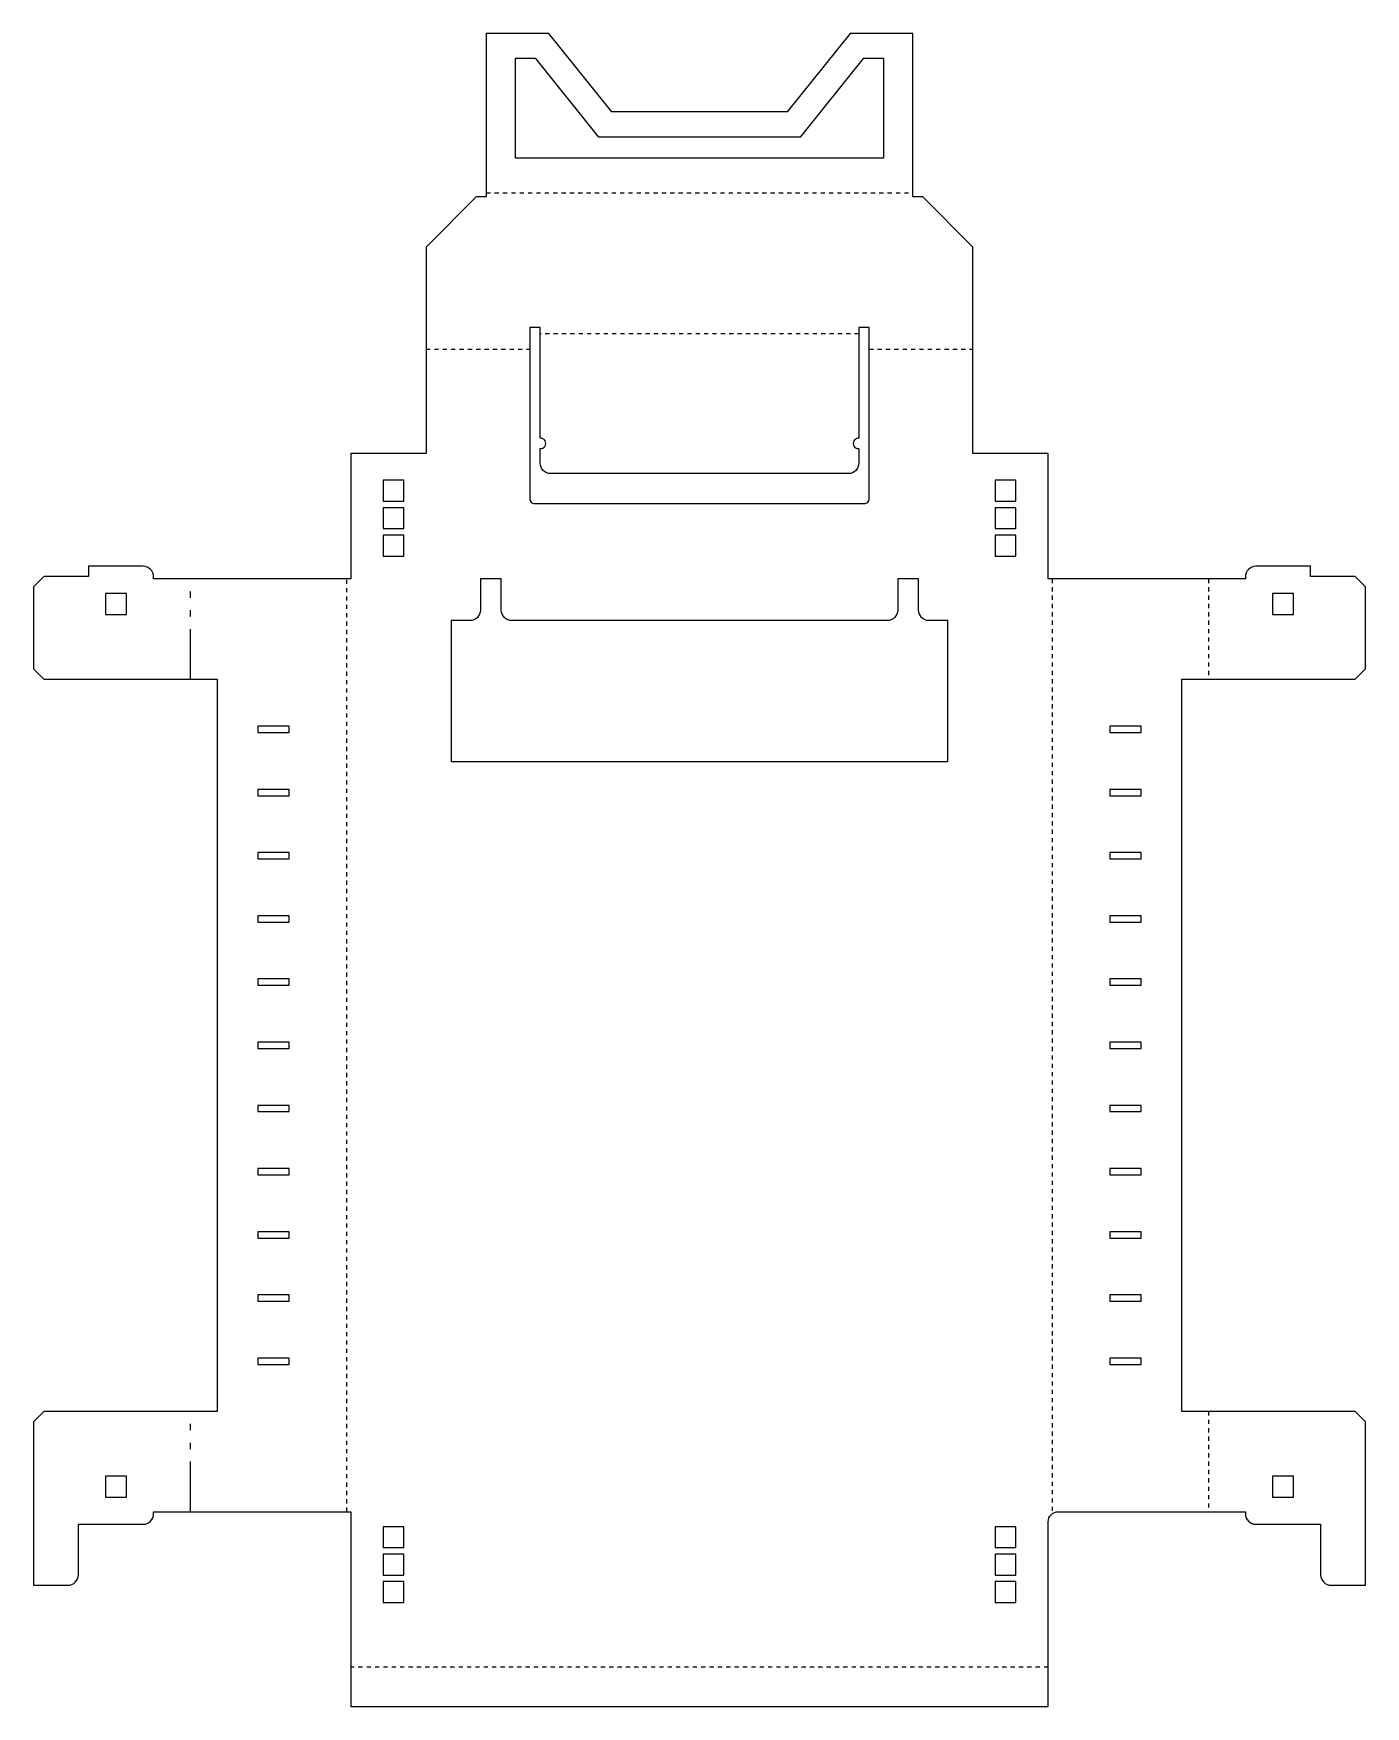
# Model space of a CAD drawing. Header units: millimetres. Extents: x 0 to 637, y 0 to 801.
import ezdxf

# ---------------------------------------------------------------- set-up
doc = ezdxf.new("R2010")
doc.units = ezdxf.units.MM
doc.linetypes.add('DASHDOTDOT', pattern=[48, 24, -6, 3, -6, 3, -6])
doc.linetypes.add('DOT', pattern=[4, 2, -2])
doc.layers.get('0').update_dxf_attribs({"color": 250, "linetype": 'CONTINUOUS'})
doc.layers.add('Bend', color=94, linetype='DOT')
doc.layers.add('MBend', color=94, linetype='DASHDOTDOT')

msp = doc.modelspace()

# ---------------------------------------------------------------- linework, layer by layer
for points in [[(420.6, 722.36), (420.6, 800.58), (390.6, 800.58), (360.6, 763.02), (276.6, 763.02), (246.6, 800.58), (216.6, 800.58), (216.6, 722.36), (211.8, 722.36), (187.8, 698.36), (187.8, 599.6), (151.8, 599.6), (151.8, 539.6), (57.48, 539.6), (57.48, 540.6, 0.414214), (52.48, 545.6), (26.28, 545.6), (26.28, 540.8), (5, 540.8), (0, 535.8), (0, 496.6), (5, 491.6), (87.84, 491.6), (87.84, 141.2), (5, 141.2), (0, 136.2), (0, 58.04), (16.48, 58.04, 0.414214), (21.48, 63.04), (21.48, 87.2), (52.48, 87.2, 0.414214), (57.48, 92.2), (57.48, 93.2), (151.8, 93.2), (151.8, 0), (485.4, 0), (485.4, 88.4, -0.414214), (490.2, 93.2), (579.72, 93.2), (579.72, 92.2, 0.414214), (584.72, 87.2), (615.72, 87.2), (615.72, 63.04, 0.414214), (620.72, 58.04), (637.2, 58.04), (637.2, 136.2), (632.2, 141.2), (549.36, 141.2), (549.36, 491.6), (632.2, 491.6), (637.2, 496.6), (637.2, 535.8), (632.2, 540.8), (610.92, 540.8), (610.92, 545.6), (584.72, 545.6, 0.414214), (579.72, 540.6), (579.72, 539.6), (485.4, 539.6), (485.4, 599.6), (449.4, 599.6), (449.4, 698.36), (425.4, 722.36)], [(242.4, 659.96), (237.4, 659.96), (237.4, 578.1, 0.414214), (239.9, 575.6), (397.3, 575.6, 0.414214), (399.8, 578.1), (399.8, 659.96), (394.8, 659.96), (394.8, 606.89, 1.083473), (394.8, 601.91), (394.8, 595, -0.414214), (389.8, 590), (247.4, 590, -0.414214), (242.4, 595), (242.4, 601.91, 1.083473), (242.4, 606.89)], [(223.8, 539.6), (213.8, 539.6), (213.8, 524.62, -0.414214), (208.8, 519.62), (199.8, 519.62), (199.8, 452.22), (437.4, 452.22), (437.4, 519.62), (428.4, 519.62, -0.414214), (423.4, 524.62), (423.4, 539.6), (413.4, 539.6), (413.4, 524.62, -0.414214), (408.4, 519.62), (228.8, 519.62, -0.414214), (223.8, 524.62)]]:
    msp.add_lwpolyline(points, format="xyb", close=True)
for points in [[(396.82, 788.58), (366.82, 751.02), (270.38, 751.02), (240.38, 788.58), (230.38, 788.58), (230.38, 741.02), (406.82, 741.02), (406.82, 788.58)], [(177.2, 576.82), (177.2, 586.82), (167.2, 586.82), (167.2, 576.82)], [(470, 576.82), (470, 586.82), (460, 586.82), (460, 576.82)], [(177.2, 563.67), (177.2, 573.67), (167.2, 573.67), (167.2, 563.67)], [(460, 573.67), (460, 563.67), (470, 563.67), (470, 573.67)], [(177.2, 550.52), (177.2, 560.52), (167.2, 560.52), (167.2, 550.52)], [(470, 550.52), (470, 560.52), (460, 560.52), (460, 550.52)], [(44.48, 522.6), (44.48, 532.6), (34.48, 532.6), (34.48, 522.6)], [(602.72, 522.6), (602.72, 532.6), (592.72, 532.6), (592.72, 522.6)], [(107.37, 466.1), (122.37, 466.1), (122.37, 469.1), (107.37, 469.1)], [(529.83, 469.1), (514.83, 469.1), (514.83, 466.1), (529.83, 466.1)], [(107.37, 435.86), (122.37, 435.86), (122.37, 438.86), (107.37, 438.86)], [(514.83, 438.86), (514.83, 435.86), (529.83, 435.86), (529.83, 438.86)], [(107.37, 405.62), (122.37, 405.62), (122.37, 408.62), (107.37, 408.62)], [(514.83, 408.62), (514.83, 405.62), (529.83, 405.62), (529.83, 408.62)], [(107.37, 375.38), (122.37, 375.38), (122.37, 378.38), (107.37, 378.38)], [(529.83, 375.38), (529.83, 378.38), (514.83, 378.38), (514.83, 375.38)], [(107.37, 345.14), (122.37, 345.14), (122.37, 348.14), (107.37, 348.14)], [(529.83, 348.14), (514.83, 348.14), (514.83, 345.14), (529.83, 345.14)], [(107.37, 314.9), (122.37, 314.9), (122.37, 317.9), (107.37, 317.9)], [(514.83, 317.9), (514.83, 314.9), (529.83, 314.9), (529.83, 317.9)], [(107.37, 284.66), (122.37, 284.66), (122.37, 287.66), (107.37, 287.66)], [(514.83, 287.66), (514.83, 284.66), (529.83, 284.66), (529.83, 287.66)], [(107.37, 254.42), (122.37, 254.42), (122.37, 257.42), (107.37, 257.42)], [(514.83, 257.42), (514.83, 254.42), (529.83, 254.42), (529.83, 257.42)], [(107.37, 224.18), (122.37, 224.18), (122.37, 227.18), (107.37, 227.18)], [(514.83, 227.18), (514.83, 224.18), (529.83, 224.18), (529.83, 227.18)], [(107.37, 193.94), (122.37, 193.94), (122.37, 196.94), (107.37, 196.94)], [(514.83, 196.94), (514.83, 193.94), (529.83, 193.94), (529.83, 196.94)], [(107.37, 163.7), (122.37, 163.7), (122.37, 166.7), (107.37, 166.7)], [(514.83, 166.7), (514.83, 163.7), (529.83, 163.7), (529.83, 166.7)], [(34.48, 110.2), (34.48, 100.2), (44.48, 100.2), (44.48, 110.2)], [(592.72, 110.2), (592.72, 100.2), (602.72, 100.2), (602.72, 110.2)], [(177.2, 86.07), (167.2, 86.07), (167.2, 76.07), (177.2, 76.07)], [(460, 86.07), (460, 76.07), (470, 76.07), (470, 86.07)], [(167.2, 72.92), (167.2, 62.92), (177.2, 62.92), (177.2, 72.92)], [(470, 62.92), (470, 72.92), (460, 72.92), (460, 62.92)], [(167.2, 49.77), (177.2, 49.77), (177.2, 59.77), (167.2, 59.77)], [(470, 59.77), (460, 59.77), (460, 49.77), (470, 49.77)]]:
    msp.add_lwpolyline(points, close=True)
at = {"layer": 'Bend'}
for p, q in [((216.6, 724.34), (420.6, 724.34)), ((394.8, 656.78), (242.4, 656.78)), ((187.8, 649.58), (237.4, 649.58)), ((399.8, 649.58), (449.4, 649.58)), ((149.82, 93.2), (149.82, 539.6)), ((487.38, 539.6), (487.38, 92.28)), ((562.14, 539.6), (562.14, 491.6)), ((562.14, 141.2), (562.14, 93.2)), ((485.4, 18.8), (151.8, 18.8))]:
    msp.add_line(p, q, dxfattribs=at)
at = {"layer": 'MBend'}
for p, q in [((75.06, 491.6), (75.06, 539.6)), ((75.06, 93.2), (75.06, 141.2))]:
    msp.add_line(p, q, dxfattribs=at)

doc.saveas('drawing.dxf')
